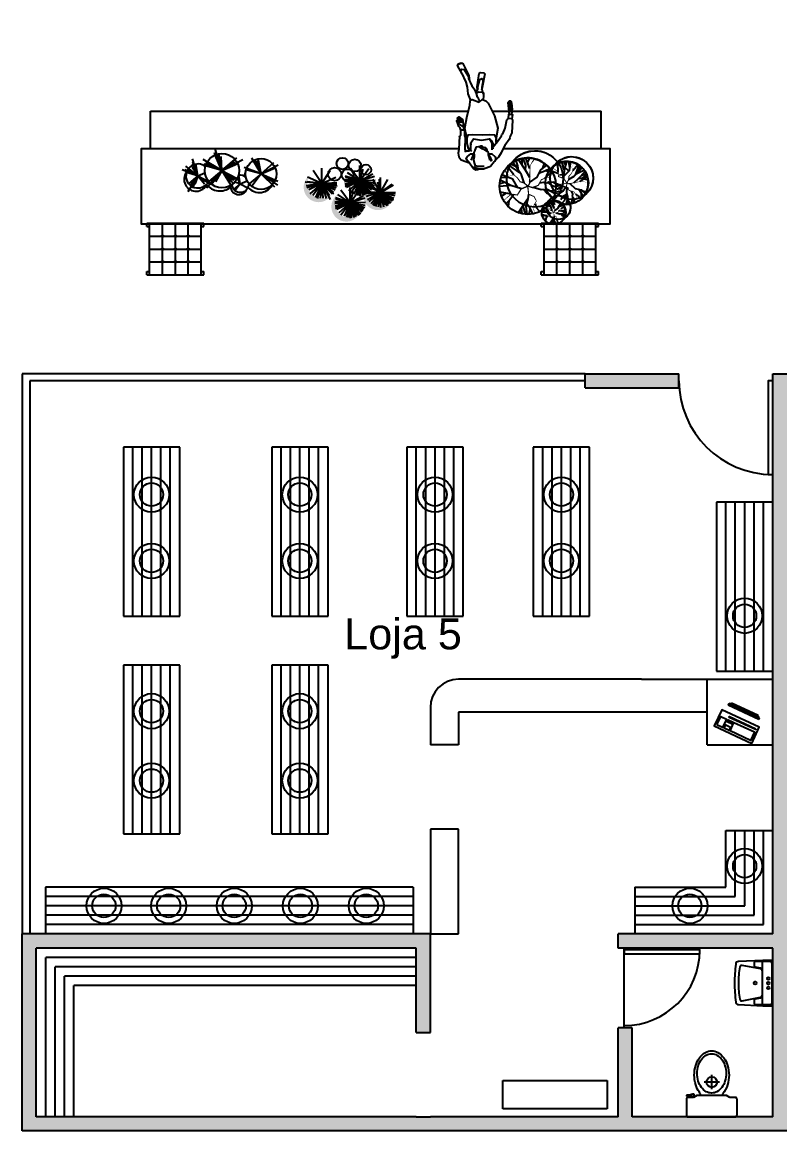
# Model space of a CAD drawing. Header units: inches. Extents: x 20.1 to 52.2, y 9.4 to 34.5.
# Drawn here: x 20.09 to 28.16, y 9.43 to 21.26 of the extents above; entities that cross this region are included whole.
import ezdxf

# ---------------------------------------------------------------- set-up
doc = ezdxf.new("R2010")
doc.units = ezdxf.units.IN
doc.header["$MEASUREMENT"] = 0
for name, color, linetype in [('ARQ-Banho Cozinha Serviço', 4, 'Continuous'), ('ARQ-Humaniza', 11, 'Continuous'), ('ARQ-Linha-fina', 1, 'Continuous'), ('ARQ-Móveis e Eletro', 16, 'Continuous'), ('ARQ-Vegetação', 84, 'Continuous'), ('Esquadrias', 12, 'Continuous'), ('Hach-parede', 161, 'Continuous'), ('Mobiliario', 44, 'Continuous'), ('Parede', 5, 'Continuous'), ('Texto', 142, 'Continuous'), ('Vitrine', 132, 'Continuous')]:
    doc.layers.add(name, color=color, linetype=linetype)
doc.styles.add('arial', font='arial.ttf')
doc.styles.add('ATTR', font='romans.shx', dxfattribs={"width": 0.8, "height": 0.7})

# ---------------------------------------------------------------- blocks, each defined once
blk = doc.blocks.new('gewrgrgr')
for p, q in [((0, 0.253), (0, -0.253)), ((0.189, 0.267), (0.018, 0.267)), ((0.207, 0.193), (0.207, 0.253)), ((0.22, 0.268, 0.62), (0.22, 0.188, 0.62)), ((0.231, 0.268, 0.62), (0.22, 0.268, 0.62)), ((0.231, 0.241, 0.62), (0.231, 0.268, 0.62)), ((0.241, 0.202, 0.62), (0.231, 0.241, 0.62)), ((0.228, 0.159), (0.207, 0.193)), ((0.22, 0.188, 0.62), (0.241, 0.188, 0.62)), ((0.228, -0.159), (0.228, 0.159)), ((0.241, 0.188, 0.62), (0.241, 0.202, 0.62)), ((0.228, 0.118, 0.32), (0.245, 0.118, 0.32)), ((0.37, -0.085), (0.37, 0.081)), ((0.228, -0.118, 0.32), (0.244, -0.118, 0.32)), ((0.448, 0), (0.296, 0)), ((0.207, -0.193), (0.228, -0.159)), ((0.207, -0.253), (0.207, -0.193)), ((0.189, -0.267), (0.018, -0.267))]:
    blk.add_line(p, q)
for points in [[(0.245, 0.118, -0.025691), (0.261, 0.131, -0.083213), (0.342, 0.17, -0.071868), (0.444, 0.185, -0.071868), (0.547, 0.17, -0.083213), (0.628, 0.131, -0.106686), (0.685, 0.067, -0.132415), (0.703, 0, -0.132415)], [(0.703, 0, -0.132415), (0.685, -0.067, -0.106686), (0.628, -0.131, -0.083213), (0.547, -0.17, -0.071868), (0.444, -0.185, -0.071868), (0.342, -0.17, -0.102933), (0.244, -0.118, -0.106686)]]:
    blk.add_lwpolyline(points, format="xyb")
blk.add_lwpolyline([(0.463, -0.155, -0.074259), (0.38, -0.142, -0.084949), (0.314, -0.109, -0.106298), (0.268, -0.057, -0.128632), (0.253, 0, -0.128632), (0.268, 0.057, -0.106298), (0.314, 0.109, -0.084949), (0.38, 0.142, -0.074259), (0.463, 0.155, -0.074259), (0.545, 0.142, -0.084949), (0.611, 0.109, -0.106298), (0.657, 0.057, -0.128632), (0.672, 0, -0.128632), (0.657, -0.057, -0.106298), (0.611, -0.109, -0.084949), (0.545, -0.142, -0.074259)], format="xyb", close=True)
blk.add_circle((0.37, -0.001), 0.0562)
for centre, start, end in [((0.013, 0.254), 69.6901, 184.0497), ((0.194, 0.254), 355.9503, 110.3099), ((0.013, -0.254), 175.9503, 290.3099), ((0.194, -0.254), 249.6901, 4.0497)]:
    blk.add_arc(centre, 0.0132, start, end)
blk = doc.blocks.new('erg')
blk.add_lwpolyline([(0.103, 0.242), (0.01, 0.242, 0.414214), (0, 0.232), (0, 0), (0, -0.232, 0.414214), (0.01, -0.242), (0.103, -0.242, 0.414214), (0.113, -0.232), (0.113, 0), (0.113, 0.232, 0.414214)], format="xyb", close=True)
for points in [[(0.107, -0.241), (0.367, -0.23, 0.374936), (0.396, -0.203, 0.011016), (0.41, 0, 0.011016), (0.396, 0.203, 0.374936), (0.367, 0.23), (0.107, 0.241)], [(0.125, 0.149), (0.124, 0.151, -0.401382), (0.133, 0.162), (0.19, 0.173, 0.362278), (0.198, 0.183), (0.198, 0.219, 0.414214), (0.188, 0.229), (0.028, 0.229, 0.414214), (0.008, 0.209), (0.008, -0.209, 0.414214), (0.028, -0.229), (0.188, -0.229, 0.414214), (0.198, -0.219), (0.198, -0.183, 0.362278), (0.19, -0.173), (0.133, -0.162, -0.401382), (0.124, -0.151), (0.125, -0.149)], [(0.113, -0.131, 0.361655), (0.13, -0.151), (0.328, -0.188, 0.413017), (0.351, -0.172, 0.047799), (0.367, 0, 0.047799), (0.351, 0.172, 0.413017), (0.328, 0.188), (0.13, 0.151, 0.361655), (0.113, 0.131)]]:
    blk.add_lwpolyline(points, format="xyb")
for centre, radius in [((0.048, 0.051), 0.0131), ((0.048, 0.001), 0.0131), ((0.188, 0), 0.0156), ((0.048, -0.049), 0.0131)]:
    blk.add_circle(centre, radius)
blk = doc.blocks.new('ADC_VEG_JDPLAN_4')
for p, q in [((-0.091, 0.011), (-0.162, 0.243)), ((-0.347, -0.046), (-0.405, 0.138)), ((-0.091, 0.011), (-0.291, 0.131)), ((-0.091, 0.011), (-0.17, 0.206)), ((-0.091, 0.011), (-0.164, 0.176)), ((-0.091, 0.011), (-0.125, 0.19)), ((-0.091, 0.011), (-0.098, 0.162)), ((-0.091, 0.011), (0.068, 0.147)), ((-0.091, 0.011), (0.132, 0.129)), ((0.325, -0.025), (0.228, 0.145)), ((0.325, -0.025), (0.259, 0.123)), ((0.325, -0.025), (0.294, 0.137)), ((-0.347, -0.046), (-0.517, 0.02)), ((-0.347, -0.046), (-0.486, 0.02)), ((-0.347, -0.046), (-0.475, 0.057)), ((-0.347, -0.046), (-0.446, 0.024)), ((-0.347, -0.046), (-0.44, 0.009)), ((-0.347, -0.046), (-0.405, 0.048)), ((-0.347, -0.046), (-0.403, 0.103)), ((-0.347, -0.046), (-0.399, 0.069)), ((-0.347, -0.046), (-0.371, 0.08)), ((-0.091, 0.011), (-0.284, 0.081)), ((-0.091, 0.011), (-0.266, 0.062)), ((-0.091, 0.011), (-0.256, -0.175)), ((-0.091, 0.011), (-0.249, 0.081)), ((-0.091, 0.011), (-0.232, -0.106)), ((-0.091, 0.011), (-0.199, -0.134)), ((-0.091, 0.011), (-0.159, -0.107)), ((-0.091, 0.011), (0.046, 0.105)), ((-0.091, 0.011), (0.077, 0.086)), ((-0.091, 0.011), (0.051, -0.077)), ((-0.091, 0.011), (0.031, -0.096)), ((-0.091, 0.011), (0.022, -0.116)), ((-0.091, 0.011), (-0.002, -0.105)), ((-0.091, 0.011), (0.016, -0.164)), ((-0.091, 0.011), (0.071, -0.073)), ((0.325, -0.025), (0.145, 0.044)), ((0.325, -0.025), (0.167, 0.021)), ((0.325, -0.025), (0.279, 0.114)), ((0.325, -0.025), (0.461, 0.096)), ((0.325, -0.025), (0.507, 0.074)), ((0.325, -0.025), (0.476, 0.042)), ((-0.347, -0.046), (-0.47, -0.01)), ((-0.347, -0.046), (-0.455, -0.215)), ((-0.347, -0.046), (-0.446, -0.127)), ((-0.347, -0.046), (-0.427, -0.129)), ((-0.347, -0.046), (-0.423, -0.147)), ((-0.347, -0.046), (-0.409, -0.177)), ((-0.347, -0.046), (-0.379, -0.134)), ((-0.347, -0.046), (-0.274, -0.013)), ((-0.347, -0.046), (-0.234, -0.104)), ((-0.347, -0.046), (-0.225, -0.125)), ((-0.347, -0.046), (-0.271, -0.105)), ((-0.347, -0.046), (-0.278, -0.129)), ((0.104, -0.129), (0.046, -0.112)), ((0.104, -0.129), (0.077, -0.066)), ((0.104, -0.129), (0.087, -0.039)), ((0.104, -0.129), (0.176, -0.097)), ((0.325, -0.025), (0.198, -0.13)), ((0.325, -0.025), (0.227, -0.155)), ((0.325, -0.025), (0.471, -0.1)), ((0.325, -0.025), (0.469, -0.162)), ((0.325, -0.025), (0.5, -0.144)), ((0.325, -0.025), (0.504, -0.103)), ((0.104, -0.129), (0.034, -0.187)), ((0.104, -0.129), (0.05, -0.201)), ((0.104, -0.129), (0.185, -0.171))]:
    blk.add_line(p, q)
for centre, radius in [((-0.091, 0.011), 0.183), ((0.325, -0.025), 0.165)]:
    blk.add_circle(centre, radius)
for centre, radius, start, end in [((-0.347, -0.046), 0.128, 52.091, 333.029), ((0.308, -0.063), 0.16, 156.2878, 174.7701), ((-0.368, -0.082), 0.127, 142.7917, 336.8385), ((0.104, -0.129), 0.0917, 50.0041, 101.3809), ((-0.115, -0.028), 0.178, 217.4653, 309.6559), ((0.09, -0.152), 0.092, 178.8446, 337.2843), ((0.104, -0.129), 0.0917, 187.2069, 359.9176), ((0.308, -0.063), 0.16, 220.8899, 336.0476)]:
    blk.add_arc(centre, radius, start, end)
at = {"style": 'ATTR', "width": 0.8, "flags": 9}
blk.add_attdef('ESTCODE', (-0.091, 0.011), '', height=0.00214, dxfattribs=at)
blk = doc.blocks.new('ADC_VEG_JDPLAN_3')
for points in [[(-0.167, -0.027, -0.843162), (-0.395, 0.19, 1.186011)], [(0.465, -0.112, -0.843162), (0.238, 0.105, 1.186011)], [(0.128, -0.234, -0.843162), (-0.1, -0.017, 1.186011)]]:
    blk.add_hatch(color=256).paths.add_polyline_path(points)
for p, q in [((-0.267, 0.101), (-0.357, 0.24)), ((-0.267, 0.101), (-0.267, 0.266)), ((-0.267, 0.101), (-0.178, 0.24)), ((0.138, 0.13), (0.041, 0.263)), ((0.138, 0.13), (0.138, 0.295)), ((0.138, 0.13), (0.234, 0.263)), ((0.138, 0.13), (0.176, 0.255)), ((-0.267, 0.101), (-0.421, 0.121)), ((-0.267, 0.101), (-0.418, 0.17)), ((-0.267, 0.101), (-0.117, 0.17)), ((0.138, 0.13), (-0.025, 0.141)), ((0.138, 0.13), (-0.025, 0.119)), ((0.138, 0.13), (-0.019, 0.094)), ((0.138, 0.13), (-0.018, 0.181)), ((0.138, 0.13), (-0.018, 0.08)), ((0.138, 0.13), (-0.017, 0.066)), ((0.138, 0.13), (-0.013, 0.166)), ((0.138, 0.13), (-0.002, 0.058)), ((0.138, 0.13), (0.008, 0.217)), ((0.138, 0.13), (0.018, 0.022)), ((0.138, 0.13), (0.041, -0.002)), ((0.138, 0.13), (0.074, -0.011)), ((0.138, 0.13), (0.1, -0.025)), ((0.138, 0.13), (0.117, -0.027)), ((0.138, 0.13), (0.279, 0.206)), ((0.138, 0.13), (0.294, 0.181)), ((0.138, 0.13), (0.302, 0.137)), ((0.138, 0.13), (0.234, -0.002)), ((0.138, 0.13), (0.215, -0.006)), ((0.138, 0.13), (0.245, 0.011)), ((0.138, 0.13), (0.25, 0.018)), ((0.138, 0.13), (0.265, 0.033)), ((0.138, 0.13), (0.3, 0.105)), ((0.138, 0.13), (0.294, 0.08)), ((0.138, 0.13), (0.276, 0.05)), ((0.138, 0.13), (0.283, 0.062)), ((0.138, 0.13), (0.138, -0.034)), ((0.138, 0.13), (0.194, -0.019)), ((0.138, 0.13), (0.173, -0.027)), ((0.138, 0.13), (0.146, -0.028)), ((0.359, 0.006), (0.279, 0.145)), ((0.359, 0.006), (0.349, 0.147)), ((0.359, 0.006), (0.359, 0.166)), ((0.359, 0.006), (0.439, 0.145)), ((-0.267, 0.101), (-0.442, 0.116)), ((-0.267, 0.101), (-0.431, 0.078)), ((-0.267, 0.101), (-0.425, 0.054)), ((-0.267, 0.101), (-0.403, 0.034)), ((-0.267, 0.101), (-0.392, -0.007)), ((-0.267, 0.101), (-0.361, -0.027)), ((-0.267, 0.101), (-0.333, -0.046)), ((-0.267, 0.101), (-0.314, -0.058)), ((-0.267, 0.101), (-0.285, -0.054)), ((-0.267, 0.101), (-0.105, 0.113)), ((-0.267, 0.101), (-0.142, -0.007)), ((-0.267, 0.101), (-0.14, 0.007)), ((-0.267, 0.101), (-0.154, -0.008)), ((-0.267, 0.101), (-0.124, 0.033)), ((-0.267, 0.101), (-0.104, 0.078)), ((-0.267, 0.101), (-0.106, 0.09)), ((-0.267, 0.101), (-0.114, 0.054)), ((-0.267, 0.101), (-0.188, -0.028)), ((-0.267, 0.101), (-0.177, -0.068)), ((-0.267, 0.101), (-0.221, -0.058)), ((-0.267, 0.101), (-0.256, -0.054)), ((0.035, -0.104), (-0.062, 0.029)), ((0.035, -0.104), (0.035, 0.06)), ((0.035, -0.104), (0.132, 0.029)), ((0.035, -0.104), (0.073, 0.02)), ((0.359, 0.006), (0.199, 0.006)), ((0.359, 0.006), (0.202, -0.007)), ((0.359, 0.006), (0.207, -0.036)), ((0.359, 0.006), (0.22, 0.086)), ((0.359, 0.006), (0.22, -0.074)), ((0.359, 0.006), (0.229, 0.071)), ((0.359, 0.006), (0.235, 0.103)), ((0.359, 0.006), (0.236, -0.092)), ((0.359, 0.006), (0.26, -0.116)), ((0.359, 0.006), (0.279, -0.133)), ((0.359, 0.006), (0.287, -0.136)), ((0.359, 0.006), (0.308, -0.143)), ((0.359, 0.006), (0.33, 0.116)), ((0.359, 0.006), (0.335, -0.148)), ((0.359, 0.006), (0.484, 0.093)), ((0.359, 0.006), (0.498, 0.086)), ((0.359, 0.006), (0.359, -0.154)), ((0.359, 0.006), (0.439, -0.133)), ((0.359, 0.006), (0.471, -0.105)), ((0.359, 0.006), (0.464, -0.109)), ((0.359, 0.006), (0.444, -0.114)), ((0.359, 0.006), (0.428, -0.135)), ((0.359, 0.006), (0.413, -0.129)), ((0.359, 0.006), (0.391, -0.148)), ((0.359, 0.006), (0.515, -0.006)), ((0.359, 0.006), (0.519, 0.006)), ((0.359, 0.006), (0.498, -0.074)), ((0.359, 0.006), (0.502, -0.056)), ((0.359, 0.006), (0.512, -0.028)), ((0.359, 0.006), (0.484, -0.087)), ((0.035, -0.104), (-0.128, -0.094)), ((0.035, -0.104), (-0.128, -0.116)), ((0.035, -0.104), (-0.122, -0.14)), ((0.035, -0.104), (-0.121, -0.053)), ((0.035, -0.104), (-0.121, -0.155)), ((0.035, -0.104), (-0.119, -0.169)), ((0.035, -0.104), (-0.116, -0.068)), ((0.035, -0.104), (-0.105, -0.176)), ((0.035, -0.104), (-0.095, -0.017)), ((0.035, -0.104), (-0.085, -0.212)), ((0.035, -0.104), (-0.062, -0.237)), ((0.035, -0.104), (-0.029, -0.245)), ((0.035, -0.104), (-0.003, -0.26)), ((0.035, -0.104), (0.014, -0.262)), ((0.035, -0.104), (0.176, -0.029)), ((0.035, -0.104), (0.191, -0.053)), ((0.035, -0.104), (0.199, -0.097)), ((0.035, -0.104), (0.035, -0.268)), ((0.035, -0.104), (0.112, -0.241)), ((0.035, -0.104), (0.092, -0.254)), ((0.035, -0.104), (0.07, -0.262)), ((0.035, -0.104), (0.043, -0.263)), ((0.035, -0.104), (0.147, -0.217)), ((0.035, -0.104), (0.162, -0.202)), ((0.035, -0.104), (0.173, -0.184)), ((0.035, -0.104), (0.197, -0.13)), ((0.035, -0.104), (0.191, -0.155)), ((0.035, -0.104), (0.18, -0.173)), ((0.035, -0.104), (0.142, -0.224)), ((0.035, -0.104), (0.132, -0.237))]:
    blk.add_line(p, q)
for centre, radius in [((-0.046, 0.314), 0.0621), ((0.086, 0.294), 0.0659), ((-0.129, 0.201), 0.0695), ((0.009, 0.192), 0.0633), ((0.205, 0.249), 0.0547)]:
    blk.add_circle(centre, radius)
blk = doc.blocks.new('ADC_VEG_JDPLAN_2')
for p, q in [((-0.287, 0.154), (-0.406, 0.233)), ((0.305, 0.131), (0.344, 0.233)), ((-0.079, 0.044), (-0.035, 0.054)), ((-0.035, 0.054), (0, 0.041)), ((0, 0.041), (0.022, 0.056)), ((0.011, 0.048), (0.043, 0.026)), ((0.022, 0.056), (0.094, 0.054)), ((0.043, 0.026), (0.097, 0.003)), ((0.061, 0.055), (0.097, 0.031)), ((-0.145, -0.002), (-0.062, -0.025)), ((-0.062, -0.025), (0.002, -0.023)), ((-0.037, -0.024), (-0.005, -0.06)), ((-0.005, -0.06), (0.029, -0.074)), ((0.002, -0.023), (0.087, -0.068)), ((0.028, -0.037), (0.093, -0.039)), ((0.029, -0.074), (0.065, -0.126)), ((0.177, -0.098), (0.157, -0.126)), ((0.207, -0.082), (0.177, -0.098)), ((0.193, -0.114), (0.189, -0.142)), ((0.215, -0.085), (0.193, -0.114)), ((0.222, -0.113), (0.203, -0.184)), ((0.213, -0.001), (0.21, -0.066)), ((0.21, -0.066), (0.222, -0.113)), ((0.259, -0.042), (0.273, -0.073)), ((0.277, -0.108), (0.265, -0.135)), ((0.273, -0.073), (0.269, -0.101)), ((0.269, -0.101), (0.284, -0.115)), ((0.284, -0.115), (0.295, -0.169)), ((-0.126, -0.173), (-0.115, -0.216)), ((-0.115, -0.216), (-0.085, -0.25)), ((0.038, -0.208), (-0.013, -0.174)), ((0.157, -0.126), (0.15, -0.135)), ((0.189, -0.142), (0.156, -0.177)), ((0.216, -0.135), (0.226, -0.184)), ((0.265, -0.135), (0.257, -0.18)), ((0.29, -0.144), (0.278, -0.174)), ((-0.085, -0.25), (-0.076, -0.262)), ((0.098, -0.274), (0.134, -0.284)), ((0.106, -0.347), (0.111, -0.366)), ((0.127, -0.254), (0.145, -0.25)), ((0.134, -0.284), (0.161, -0.283)), ((0.145, -0.25), (0.16, -0.256)), ((0.145, -0.284), (0.158, -0.299)), ((0.158, -0.299), (0.173, -0.305)), ((0.16, -0.256), (0.17, -0.249)), ((0.161, -0.283), (0.197, -0.302)), ((0.165, -0.253), (0.178, -0.262)), ((0.17, -0.249), (0.2, -0.25)), ((0.172, -0.289), (0.2, -0.29)), ((0.173, -0.305), (0.188, -0.327)), ((0.178, -0.262), (0.202, -0.272)), ((0.186, -0.25), (0.201, -0.26)), ((0.111, -0.366), (0.124, -0.38)), ((0.124, -0.38), (0.128, -0.385))]:
    blk.add_line(p, q)
for points in [[(0.036, 0.192, 0.401702), (-0.375, 0.258, -0.510446), (0.113, 0.269, -1.046755), (0.398, -0.089, 0.967158)], [(0.186, -0.33, 0.330191), (0.165, -0.179, 0.090569), (0.247, -0.181, -0.353291)]]:
    blk.add_lwpolyline(points, format="xyb", close=True)
for points in [[(-0.329, 0.215), (-0.39, 0.247)], [(-0.244, 0.046), (-0.271, 0.132), (-0.363, 0.265)], [(-0.302, 0.176), (-0.311, 0.227), (-0.326, 0.285)], [(-0.183, 0.104), (-0.229, 0.182), (-0.304, 0.294)], [(-0.264, 0.234), (-0.264, 0.305)], [(-0.229, 0.182), (-0.223, 0.234), (-0.252, 0.307)], [(-0.181, 0.198), (-0.226, 0.31)], [(-0.205, 0.258), (-0.181, 0.31)], [(-0.048, 0.196), (-0.024, 0.252)], [(0.12, 0.162), (0.116, 0.253)], [(0.18, 0.091), (0.188, 0.181), (0.159, 0.268)], [(0.201, 0.233), (0.181, 0.272)], [(0.183, 0.12), (0.241, 0.176), (0.256, 0.27)], [(0.188, 0.181), (0.211, 0.275)], [(0.246, 0.207), (0.233, 0.274)], [(0.276, 0.177), (0.33, 0.242)], [(-0.308, -0.006), (-0.363, 0.085), (-0.479, 0.131)], [(-0.354, 0.13), (-0.421, 0.218)], [(-0.185, 0.05), (-0.102, 0.106), (-0.065, 0.183), (-0.001, 0.233)], [(-0.079, 0.152), (-0.023, 0.174), (0.032, 0.198)], [(-0.022, 0.095), (0.019, 0.133), (0.061, 0.153)], [(-0.018, 0.176), (0.028, 0.167), (0.055, 0.164)], [(0.122, 0.14), (0.072, 0.164), (0.045, 0.18)], [(0.181, 0.13), (0.135, 0.126)], [(0.236, 0.166), (0.205, 0.198)], [(0.232, 0.081), (0.291, 0.116), (0.375, 0.207)], [(0.286, 0.046), (0.336, 0.093), (0.407, 0.167)], [(0.319, 0.146), (0.356, 0.162), (0.396, 0.182)], [(0.336, 0.093), (0.376, 0.097), (0.425, 0.131)], [(0.344, 0.173), (0.357, 0.223)], [(0.369, 0.128), (0.422, 0.14)], [(-0.271, -0.018), (-0.384, 0.017), (-0.504, 0.006)], [(-0.447, 0.049), (-0.503, 0.036)], [(-0.384, 0.017), (-0.497, 0.075)], [(-0.401, 0.1), (-0.49, 0.103)], [(0.231, -0.017), (0.165, 0.009), (0.096, 0.037)], [(0.15, 0.024), (0.112, 0.022), (0.097, 0.022)], [(0.142, 0.018), (0.101, 0.005)], [(0.165, 0.009), (0.105, -0.024)], [(0.245, 0.038), (0.3, -0.014), (0.364, -0.029), (0.412, -0.068)], [(0.356, 0.059), (0.432, 0.112)], [(0.396, 0.088), (0.439, 0.078)], [(-0.379, -0.075), (-0.497, -0.054)], [(-0.435, -0.065), (-0.485, -0.095)], [(-0.351, -0.079), (-0.396, -0.135), (-0.437, -0.179)], [(-0.195, -0.076), (-0.202, -0.126), (-0.223, -0.205), (-0.213, -0.29)], [(0.156, -0.052), (0.109, -0.053)], [(0.193, -0.016), (0.174, -0.039), (0.118, -0.08)], [(0.306, -0.075), (0.34, -0.099), (0.363, -0.128)], [(0.339, -0.023), (0.364, -0.061), (0.391, -0.098)], [(0.367, -0.065), (0.367, -0.101), (0.37, -0.121)], [(0.376, -0.039), (0.422, -0.048)], [(-0.405, -0.145), (-0.414, -0.205)], [(-0.202, -0.124), (-0.255, -0.2), (-0.31, -0.281)], [(-0.274, -0.228), (-0.268, -0.283)], [(-0.255, -0.2), (-0.23, -0.287)], [(-0.215, -0.173), (-0.191, -0.204), (-0.155, -0.286)], [(-0.18, -0.229), (-0.192, -0.29)], [(-0.011, -0.231), (-0.049, -0.229)], [(0.029, -0.276), (0.005, -0.237), (-0.044, -0.217)], [(0.009, -0.218), (-0.02, -0.18)], [(0.02, -0.181), (-0.006, -0.168)], [(0.056, -0.254), (0.044, -0.217), (0.005, -0.16)], [(0.031, -0.198), (0.027, -0.176), (0.021, -0.152)], [(0.082, -0.229), (0.062, -0.196), (0.031, -0.148)], [(0.047, -0.173), (0.047, -0.143)], [(0.062, -0.196), (0.065, -0.173), (0.053, -0.142)], [(0.083, -0.189), (0.064, -0.141)], [(0.073, -0.163), (0.083, -0.141)], [(0.081, -0.252), (0.116, -0.228), (0.133, -0.195), (0.16, -0.174)], [(0.126, -0.208), (0.15, -0.199), (0.174, -0.189)], [(0.14, -0.19), (0.15, -0.166)], [(0.151, -0.233), (0.168, -0.217), (0.186, -0.208)], [(-0.031, -0.252), (-0.055, -0.258)], [(0.045, -0.281), (-0.004, -0.266), (-0.055, -0.271)], [(-0.004, -0.266), (-0.052, -0.241)], [(-0.002, -0.305), (-0.052, -0.296)], [(-0.026, -0.301), (-0.047, -0.314)], [(0.01, -0.307), (-0.009, -0.331), (-0.026, -0.35)], [(-0.013, -0.335), (-0.016, -0.361)], [(0.074, -0.326), (0.051, -0.359), (0.028, -0.393)], [(0.077, -0.306), (0.074, -0.327), (0.065, -0.361), (0.069, -0.397)], [(0.069, -0.347), (0.079, -0.36), (0.094, -0.396)], [(0.043, -0.37), (0.046, -0.394)], [(0.051, -0.359), (0.062, -0.396)], [(0.083, -0.371), (0.078, -0.397)]]:
    blk.add_lwpolyline(points)
for points in [[(-0.204, 0.01, 0.0146, 0.0146, 0.048872), (-0.188, 0.032, 0.0146, 0.0146, 0.127482), (-0.185, 0.042, 0.0146, 0.0126, 0.001579), (-0.184, 0.067, 0.0126, 0.00971, -0.001112), (-0.183, 0.101, 0.00971, 0.00872, -0.000734), (-0.182, 0.144, 0.00872, 0.00728, -0.000503), (-0.18, 0.206, 0.00728, 0.00479, -0.114652), (-0.171, 0.242, 0.00479, 0.0146, -0.058689), (-0.129, 0.302, 0.0146, 0.0146, 0)], [(0.213, 0.045, 0.0111, 0.0111, 0), (0.232, 0.081, 0.0111, 0.00925, 0), (0.233, 0.114, 0.00925, 0.0074, 0), (0.261, 0.144, 0.0074, 0.00555, 0), (0.277, 0.175, 0.00555, 0.00185, 0), (0.264, 0.215, 0.00185, 0, 0), (0.296, 0.259, 0, 0, 0)], [(-0.204, 0.01, 0.0146, 0.0146, 0), (-0.244, 0.046, 0.0146, 0.0121, 0), (-0.285, 0.057, 0.0121, 0.00971, 0), (-0.316, 0.101, 0.00971, 0.00728, 0), (-0.352, 0.13, 0.00728, 0.00243, 0), (-0.407, 0.125, 0.00243, 0.0146, 0), (-0.453, 0.179, 0.0146, 0.0146, 0)], [(0.213, 0.045, 0.0111, 0.0111, 0), (0.178, 0.093, 0.0111, 0.00925, 0), (0.124, 0.112, 0.00925, 0.0074, 0), (0.12, 0.162, 0.0074, 0.00555, 0), (0.087, 0.188, 0.00555, 0.00185, 0), (0.053, 0.21, 0.00185, 0.00185, 0)], [(-0.204, 0.01, 0.0146, 0.0146, 0), (-0.275, -0.02, 0.0146, 0.0121, 0), (-0.315, -0.084, 0.0121, 0.00971, 0), (-0.379, -0.075, 0.00971, 0.00728, 0), (-0.423, -0.109, 0.00728, 0.00243, 0), (-0.46, -0.146, 0.00243, 0.00243, 0)], [(-0.204, 0.01, 0.0146, 0.0146, 0), (-0.152, -0.005, 0.0146, 0.0121, 0), (-0.092, 0.019, 0.0121, 0.00971, 0), (-0.059, 0.079, 0.00971, 0.00728, 0), (0.005, 0.107, 0.00728, 0, 0), (0.054, 0.094, 0, 0, 0), (0.081, 0.107, 0, 0, 0)], [(-0.204, 0.01, 0.0121, 0.0121, 0), (-0.195, -0.076, 0.0121, 0.00971, 0), (-0.136, -0.101, 0.00971, 0.00728, 0), (-0.112, -0.149, 0.00728, 0.00728, 0), (-0.139, -0.194, 0.00728, 0, 0), (-0.143, -0.236, 0.00728, 0, 0), (-0.123, -0.279, 0.00728, 0, 0)], [(0.213, 0.045, 0.00925, 0.00925, 0), (0.15, 0.024, 0.00925, 0.0074, 0), (0.141, -0.024, 0.0074, 0.00555, 0), (0.109, -0.05, 0.00555, 0.00555, 0), (0.092, -0.044, 0.00555, 0.00555, 0)], [(0.213, 0.045, 0.0111, 0.0111, 0), (0.209, 0.004, 0.0111, 0.00925, 0), (0.238, -0.036, 0.00925, 0.0074, 0), (0.288, -0.051, 0.0074, 0.00555, 0), (0.32, -0.094, 0.00555, 0, 0), (0.318, -0.132, 0, 0, 0), (0.332, -0.15, 0, 0, 0)], [(0.213, 0.045, 0.0111, 0.0111, 0.048872), (0.231, 0.037, 0.0111, 0.0111, 0.127482), (0.239, 0.037, 0.0111, 0.00957, 0.001579), (0.258, 0.04, 0.00957, 0.0074, -0.001112), (0.283, 0.045, 0.0074, 0.00665, -0.000734), (0.315, 0.052, 0.00665, 0.00555, -0.000503), (0.362, 0.061, 0.00555, 0.00365, -0.114652), (0.39, 0.059, 0.00365, 0, -0.058689), (0.442, 0.039, 0, 0, 0)], [(0.073, -0.269, 0.00622, 0.00622, 0), (0.056, -0.254, 0.00622, 0.00518, 0), (0.038, -0.249, 0.00518, 0.00414, 0), (0.025, -0.23, 0.00414, 0.00311, 0), (0.01, -0.218, 0.00311, 0.00104, 0), (-0.013, -0.22, 0.00104, 0.00622, 0), (-0.033, -0.197, 0.00622, 0.00622, 0)], [(0.073, -0.269, 0.00622, 0.00622, 0.048872), (0.08, -0.26, 0.00622, 0.00622, 0.127482), (0.081, -0.255, 0.00622, 0.00536, 0.001579), (0.082, -0.245, 0.00536, 0.00414, -0.001112), (0.082, -0.23, 0.00414, 0.00372, -0.000734), (0.082, -0.212, 0.00372, 0.00311, -0.000503), (0.083, -0.186, 0.00311, 0.00204, -0.114652), (0.087, -0.17, 0.00204, 0.00622, -0.058689), (0.105, -0.144, 0.00622, 0.00622, 0)], [(0.073, -0.269, 0.00622, 0.00622, 0), (0.095, -0.276, 0.00622, 0.00518, 0), (0.121, -0.265, 0.00518, 0.00414, 0), (0.135, -0.239, 0.00414, 0.00311, 0), (0.162, -0.227, 0.00311, 0, 0), (0.183, -0.233, 0, 0, 0), (0.195, -0.228, 0, 0, 0)], [(0.073, -0.269, 0.00622, 0.00622, 0), (0.043, -0.282, 0.00622, 0.00518, 0), (0.026, -0.309, 0.00518, 0.00414, 0), (-0.002, -0.305, 0.00414, 0.00311, 0), (-0.02, -0.32, 0.00311, 0.00104, 0), (-0.036, -0.336, 0.00104, 0.00104, 0)], [(0.073, -0.269, 0.00518, 0.00518, 0), (0.077, -0.306, 0.00518, 0.00414, 0), (0.102, -0.316, 0.00414, 0.00311, 0), (0.112, -0.337, 0.00311, 0.00311, 0), (0.101, -0.356, 0.00311, 0, 0), (0.099, -0.374, 0.00311, 0, 0), (0.108, -0.392, 0.00311, 0, 0)]]:
    blk.add_lwpolyline(points, format="xyseb")
for centre, radius in [((-0.127, 0.087), 0.301), ((-0.204, 0.01), 0.301), ((0.213, 0.045), 0.229), ((0.264, 0.096), 0.229), ((0.124, -0.218), 0.128), ((0.073, -0.269), 0.128)]:
    blk.add_circle(centre, radius)
blk = doc.blocks.new('ADC_CADEIRA_17-P')
for p, q in [((-0.275, -0.275), (-0.275, 0.275)), ((-0.275, 0.275), (0.275, 0.275)), ((-0.1375, 0.1475), (-0.1375, 0.275)), ((0, 0.1475), (0, 0.275)), ((0.1375, 0.1475), (0.1375, 0.275)), ((0.275, -0.275), (0.275, 0.275)), ((-0.275, 0.1375), (-0.1475, 0.1375)), ((-0.1375, 0.01), (-0.1375, 0.1275)), ((-0.1275, 0.1375), (-0.01, 0.1375)), ((0, 0.01), (0, 0.1275)), ((0.01, 0.1375), (0.1275, 0.1375)), ((0.1375, 0.01), (0.1375, 0.1275)), ((0.1475, 0.1375), (0.275, 0.1375)), ((-0.275, 0), (-0.1475, 0)), ((-0.1275, 0), (-0.01, 0)), ((0.01, 0), (0.1275, 0)), ((0.1475, 0), (0.275, 0)), ((-0.1375, -0.1275), (-0.1375, -0.01)), ((0, -0.1275), (0, -0.01)), ((0.1375, -0.1275), (0.1375, -0.01)), ((-0.275, -0.1375), (-0.1475, -0.1375)), ((-0.1375, -0.275), (-0.1375, -0.1475)), ((-0.1275, -0.1375), (-0.01, -0.1375)), ((0, -0.275), (0, -0.1475)), ((0.01, -0.1375), (0.1275, -0.1375)), ((0.1375, -0.275), (0.1375, -0.1475)), ((0.1475, -0.1375), (0.275, -0.1375)), ((-0.275, -0.275), (0.275, -0.275))]:
    blk.add_line(p, q)
for centre in [(-0.1375, 0.1375), (0, 0.1375), (0.1375, 0.1375), (-0.1375, 0), (0, 0), (0.1375, 0), (-0.1375, -0.1375), (0, -0.1375), (0.1375, -0.1375)]:
    blk.add_circle(centre, 0.01)
at = {"layer": 'ARQ-Linha-fina'}
for p, q in [((-0.305, 0.24), (-0.305, 0.275)), ((-0.305, 0.275), (-0.275, 0.275)), ((-0.305, 0.24), (-0.275, 0.24)), ((0.275, 0.275), (0.305, 0.275)), ((0.275, 0.24), (0.305, 0.24)), ((0.305, 0.24), (0.305, 0.275)), ((-0.305, -0.275), (-0.305, -0.24)), ((-0.305, -0.24), (-0.275, -0.24)), ((-0.305, -0.275), (-0.275, -0.275)), ((0.275, -0.24), (0.305, -0.24)), ((0.275, -0.275), (0.305, -0.275)), ((0.305, -0.275), (0.305, -0.24))]:
    blk.add_line(p, q, dxfattribs=at)
blk = doc.blocks.new('ADC_HUM_14-P')
for p, q in [((-0.224, 0.423), (-0.29, 0.544)), ((0.29, 0.078), (0.29, 0.048)), ((-0.273, -0.082), (-0.227, -0.112)), ((0.29, -0.025), (0.253, -0.019)), ((-0.146, -0.291), (-0.16, -0.36)), ((0.076, -0.291), (0.088, -0.344)), ((0.122, -0.273), (0.118, -0.286))]:
    blk.add_line(p, q)
blk.add_lwpolyline([(-0.284, 0.559), (-0.29, 0.545), (-0.29, 0.544), (-0.284, 0.559), (-0.284, 0.559), (-0.25, 0.571), (-0.233, 0.567), (-0.233, 0.568), (-0.25, 0.571)], close=True)
for points in [[(-0.148, 0.173), (-0.163, 0.208), (-0.177, 0.242), (-0.183, 0.313), (-0.199, 0.369), (-0.217, 0.413), (-0.253, 0.485), (-0.244, 0.507), (-0.22, 0.502), (-0.17, 0.42)], [(-0.233, 0.567), (-0.17, 0.438), (-0.17, 0.42), (-0.172, 0.404), (-0.156, 0.366), (-0.136, 0.329), (-0.103, 0.282), (-0.086, 0.253)], [(-0.17, 0.438), (-0.162, 0.383), (-0.162, 0.38)], [(-0.075, 0.283), (-0.081, 0.319), (-0.059, 0.46)], [(-0.073, 0.29), (-0.076, 0.302), (-0.052, 0.396), (-0.032, 0.407), (-0.018, 0.388), (-0.031, 0.31), (-0.032, 0.297), (-0.026, 0.273), (-0.012, 0.254), (-0.012, 0.237)], [(-0.059, 0.461), (-0.045, 0.47), (-0.008, 0.468), (-0.008, 0.468)], [(0.001, 0.455), (-0.008, 0.468), (0.001, 0.455), (0.001, 0.455), (-0.026, 0.309), (-0.029, 0.292), (-0.031, 0.29), (-0.029, 0.292)], [(-0.05, 0.163), (-0.066, 0.192), (-0.078, 0.209), (-0.089, 0.247), (-0.103, 0.282)], [(-0.092, 0.263), (-0.091, 0.269), (-0.075, 0.283), (-0.068, 0.304)], [(-0.088, 0.252), (-0.066, 0.266), (-0.025, 0.261), (-0.012, 0.237), (-0.012, 0.223), (-0.016, 0.178)], [(-0.192, -0.226), (-0.21, -0.122), (-0.186, 0.008), (-0.16, 0.118), (-0.156, 0.169), (-0.132, 0.182), (-0.059, 0.155)], [(-0.059, 0.155), (-0.026, 0.182), (0.013, 0.168), (0.038, 0.143), (0.103, 0.008), (0.139, -0.122), (0.122, -0.226), (0.122, -0.273), (0.126, -0.199)], [(0.261, 0.052), (0.257, 0.088), (0.25, 0.149), (0.253, 0.152), (0.258, 0.152)], [(0.264, 0.104), (0.258, 0.161), (0.264, 0.161), (0.266, 0.161)], [(0.271, 0.102), (0.264, 0.169), (0.27, 0.169), (0.274, 0.169), (0.276, 0.161)], [(0.28, 0.099), (0.28, 0.099), (0.273, 0.161), (0.278, 0.161), (0.283, 0.161), (0.288, 0.116)], [(0.09, -0.321), (0.136, -0.264), (0.18, -0.206), (0.183, -0.191), (0.192, -0.184), (0.22, -0.124), (0.237, -0.033), (0.253, -0.019), (0.258, 0.026), (0.287, 0.024)], [(0.29, 0.079), (0.29, 0.048), (0.287, 0.038), (0.287, 0.024), (0.295, 0.023), (0.29, -0.025), (0.297, -0.038), (0.289, -0.173), (0.273, -0.207), (0.267, -0.226), (0.26, -0.243), (0.215, -0.309), (0.188, -0.361), (0.175, -0.388), (0.148, -0.434), (0.109, -0.471)], [(0.263, 0.026), (0.26, 0.041), (0.261, 0.052), (0.28, 0.074), (0.28, 0.098), (0.281, 0.116), (0.287, 0.118), (0.29, 0.111), (0.29, 0.079)], [(0.29, 0.104), (0.294, 0.082), (0.29, 0.058)], [(-0.253, -0.143), (-0.262, -0.12), (-0.277, -0.104), (-0.287, -0.075), (-0.297, -0.046), (-0.296, -0.04), (-0.291, -0.038), (-0.283, -0.056), (-0.276, -0.076)], [(-0.283, -0.055), (-0.29, -0.012), (-0.286, -0.009), (-0.28, -0.009), (-0.269, -0.066)], [(-0.274, -0.038), (-0.277, -0.008), (-0.274, -0.003), (-0.269, -0.003), (-0.256, -0.066)], [(-0.262, -0.035), (-0.264, -0.016), (-0.26, -0.013), (-0.254, -0.013), (-0.244, -0.067)], [(-0.247, -0.05), (-0.247, -0.026), (-0.244, -0.022), (-0.237, -0.026), (-0.23, -0.08), (-0.227, -0.112), (-0.226, -0.117), (-0.223, -0.14)], [(-0.16, -0.497), (-0.162, -0.497), (-0.252, -0.465), (-0.27, -0.443), (-0.277, -0.413), (-0.278, -0.385), (-0.273, -0.347), (-0.266, -0.207)], [(-0.267, -0.22), (-0.266, -0.207), (-0.254, -0.196), (-0.256, -0.142), (-0.216, -0.14), (-0.215, -0.2), (-0.207, -0.221), (-0.21, -0.348), (-0.203, -0.369)], [(-0.163, -0.362), (-0.173, -0.341), (-0.192, -0.273), (-0.196, -0.199)], [(0.122, -0.226), (0.109, -0.199), (0.055, -0.194), (-0.024, -0.199), (-0.126, -0.194), (-0.18, -0.199), (-0.192, -0.226), (-0.192, -0.273)], [(-0.146, -0.361), (-0.146, -0.317), (-0.146, -0.291), (-0.146, -0.28), (-0.12, -0.237), (-0.035, -0.25), (0.052, -0.237), (0.076, -0.28), (0.076, -0.291), (0.076, -0.317), (0.076, -0.355)], [(-0.118, -0.422), (-0.115, -0.404), (-0.115, -0.399), (-0.111, -0.388), (-0.108, -0.368), (-0.103, -0.357), (-0.089, -0.321), (-0.062, -0.318)], [(-0.032, -0.338), (-0.062, -0.318), (-0.022, -0.344)], [(-0.048, -0.324), (-0.052, -0.324), (-0.048, -0.324), (-0.041, -0.31), (-0.032, -0.31), (-0.022, -0.324), (0.009, -0.33), (0.016, -0.34), (0.022, -0.354), (0.023, -0.362)], [(0.063, -0.476), (0.075, -0.465), (0.065, -0.444), (0.052, -0.422), (0.045, -0.404), (0.039, -0.398), (0.039, -0.388), (0.035, -0.374), (0.028, -0.362), (0.015, -0.361), (-0.022, -0.344), (-0.032, -0.338), (0.022, -0.371)], [(0.058, -0.248), (0.07, -0.254), (0.082, -0.28), (0.097, -0.313)], [(-0.212, -0.374), (-0.2, -0.368), (-0.189, -0.366), (-0.168, -0.364), (-0.152, -0.357), (-0.139, -0.367)], [(-0.065, -0.559), (-0.073, -0.566), (-0.095, -0.572), (-0.119, -0.558), (-0.136, -0.533), (-0.173, -0.482), (-0.177, -0.479), (-0.199, -0.455), (-0.185, -0.429), (-0.182, -0.426), (-0.148, -0.398), (-0.115, -0.398)], [(-0.143, -0.465), (-0.133, -0.444), (-0.118, -0.407)], [(0.043, -0.398), (0.075, -0.398), (0.109, -0.426), (0.112, -0.429), (0.118, -0.454), (0.105, -0.479), (0.1, -0.482), (0.063, -0.533), (0.045, -0.539), (-0.011, -0.559), (-0.062, -0.559), (-0.118, -0.539)], [(-0.004, -0.532), (-0.069, -0.532), (-0.099, -0.525), (-0.106, -0.503), (-0.115, -0.464), (-0.113, -0.441), (-0.108, -0.428), (-0.108, -0.407), (-0.111, -0.398), (-0.111, -0.388)], [(0.039, -0.398), (0.038, -0.407), (0.045, -0.428), (0.049, -0.441), (0.052, -0.464)]]:
    blk.add_lwpolyline(points)

msp = doc.modelspace()

# ---------------------------------------------------------------- hatches: boundary and pattern name
at = {"layer": 'Hach-parede'}
h = msp.add_hatch(color=256, dxfattribs=at)
h.dxf.hatch_style = 1
h.paths.add_polyline_path([(26.089, 21.507), (27.089, 21.507), (27.089, 21.657), (26.089, 21.657)])
h.paths.add_polyline_path([(34.089, 21.507), (35.089, 21.507), (35.089, 21.657), (34.089, 21.657)])
h.paths.add_polyline_path([(42.089, 21.507), (43.089, 21.507), (43.089, 21.657), (42.089, 21.657)])
h.paths.add_polyline_path([(45.239, 21.507), (46.239, 21.507), (46.239, 21.657), (45.239, 21.657)])
h.paths.add_polyline_path([(46.239, 17.357), (46.239, 17.507), (45.239, 17.507), (45.239, 17.357)])
h.paths.add_polyline_path([(43.089, 17.357), (43.089, 17.507), (42.089, 17.507), (42.089, 17.357)])
h.paths.add_polyline_path([(35.089, 17.507), (34.089, 17.507), (34.089, 17.357), (35.089, 17.357)])
h.paths.add_polyline_path([(27.089, 17.507), (26.089, 17.507), (26.089, 17.357), (27.089, 17.357)])
h = msp.add_hatch(color=256, dxfattribs=at)
h.dxf.hatch_style = 1
h.paths.add_polyline_path([(24.439, 11.532), (20.089, 11.532), (20.089, 9.432), (52.239, 9.432), (52.239, 9.657), (52.239, 11.532), (47.889, 11.532), (47.889, 11.382), (47.889, 10.482), (48.039, 10.482), (48.039, 11.382), (52.089, 11.382), (52.089, 9.582), (45.889, 9.582), (45.889, 10.532), (45.739, 10.532), (45.739, 9.582), (44.239, 9.582), (44.239, 11.382), (45.739, 11.382), (45.889, 11.382), (45.889, 11.532), (44.239, 11.532), (44.239, 17.507), (44.089, 17.507), (44.089, 11.532), (42.439, 11.532), (42.439, 11.382), (42.589, 11.382), (44.089, 11.382), (44.089, 9.582), (42.589, 9.582), (42.589, 10.532), (42.439, 10.532), (42.439, 9.582), (36.239, 9.582), (36.239, 11.382), (40.289, 11.382), (40.289, 10.482), (40.439, 10.482), (40.439, 11.382), (40.439, 11.532), (36.239, 11.532), (36.239, 17.507), (36.089, 17.507), (36.089, 11.532), (31.889, 11.532), (31.889, 10.482), (32.039, 10.482), (32.039, 11.382), (36.089, 11.382), (36.089, 9.582), (32.039, 9.582), (31.889, 9.582), (29.889, 9.582), (29.889, 10.532), (29.739, 10.532), (29.739, 9.582), (28.239, 9.582), (28.239, 11.382), (29.739, 11.382), (29.889, 11.382), (29.889, 11.532), (28.239, 11.532), (28.239, 17.507), (28.089, 17.507), (28.089, 11.532), (26.439, 11.532), (26.439, 11.382), (26.589, 11.382), (28.089, 11.382), (28.089, 9.582), (26.589, 9.582), (26.589, 10.532), (26.439, 10.532), (26.439, 9.582), (24.439, 9.582), (24.289, 9.582), (20.239, 9.582), (20.239, 11.382), (24.289, 11.382), (24.289, 10.482), (24.439, 10.482), (24.439, 11.382)])

# ---------------------------------------------------------------- linework, layer by layer
msp.add_line((26.505, 10.532), (26.505, 11.382))
at = {"layer": 'Esquadrias', "ltscale": 0.009}
for points in [[(28.089, 17.432), (28.039, 17.432), (28.039, 16.432), (28.089, 16.432)], [(26.505, 11.361), (26.505, 11.321), (27.311, 11.321), (27.311, 11.361)]]:
    msp.add_lwpolyline(points, close=True, dxfattribs=at)
for centre, radius, start, end in [((28.089, 17.432), 1, 180, 270), ((28.039, 17.432), 1, 270, 272.866), ((26.505, 11.361), 0.806, 270, 0), ((26.505, 11.321), 0.806, 0, 2.866)]:
    msp.add_arc(centre, radius, start, end, dxfattribs=at)
at = {"layer": 'Mobiliario', "ltscale": 0.5}
for p, q in [((21.767, 16.722), (21.167, 16.722)), ((21.167, 16.722), (21.167, 14.922)), ((21.267, 14.922), (21.267, 16.722)), ((21.367, 14.922), (21.367, 16.722)), ((21.467, 14.922), (21.467, 16.722)), ((21.567, 14.922), (21.567, 16.722)), ((21.667, 14.922), (21.667, 16.722)), ((21.767, 14.922), (21.767, 16.722)), ((23.348, 16.722), (22.748, 16.722)), ((22.748, 16.722), (22.748, 14.922)), ((22.848, 14.922), (22.848, 16.722)), ((22.948, 14.922), (22.948, 16.722)), ((23.048, 14.922), (23.048, 16.722)), ((23.148, 14.922), (23.148, 16.722)), ((23.248, 14.922), (23.248, 16.722)), ((23.348, 14.922), (23.348, 16.722)), ((24.789, 16.722), (24.189, 16.722)), ((24.189, 16.722), (24.189, 14.922)), ((24.289, 14.922), (24.289, 16.722)), ((24.389, 14.922), (24.389, 16.722)), ((24.489, 14.922), (24.489, 16.722)), ((24.589, 14.922), (24.589, 16.722)), ((24.689, 14.922), (24.689, 16.722)), ((24.789, 14.922), (24.789, 16.722)), ((26.136, 16.722), (25.536, 16.722)), ((25.536, 16.722), (25.536, 14.922)), ((25.636, 14.922), (25.636, 16.722)), ((25.736, 14.922), (25.736, 16.722)), ((25.836, 14.922), (25.836, 16.722)), ((25.936, 14.922), (25.936, 16.722)), ((26.036, 14.922), (26.036, 16.722)), ((26.136, 14.922), (26.136, 16.722)), ((28.089, 16.136), (27.489, 16.136)), ((27.489, 16.136), (27.489, 14.336)), ((27.589, 14.336), (27.589, 16.136)), ((27.689, 14.336), (27.689, 16.136)), ((27.789, 14.336), (27.789, 16.136)), ((27.889, 14.336), (27.889, 16.136)), ((27.989, 14.336), (27.989, 16.136)), ((28.089, 14.336), (28.089, 16.136)), ((21.167, 14.922), (21.767, 14.922)), ((22.748, 14.922), (23.348, 14.922)), ((24.189, 14.922), (24.789, 14.922)), ((25.536, 14.922), (26.136, 14.922)), ((21.767, 14.399), (21.167, 14.399)), ((21.167, 14.399), (21.167, 12.599)), ((21.267, 12.599), (21.267, 14.399)), ((21.367, 12.599), (21.367, 14.399)), ((21.467, 12.599), (21.467, 14.399)), ((21.567, 12.599), (21.567, 14.399)), ((21.667, 12.599), (21.667, 14.399)), ((21.767, 12.599), (21.767, 14.399)), ((23.348, 14.399), (22.748, 14.399)), ((22.748, 14.399), (22.748, 12.599)), ((22.848, 12.599), (22.848, 14.399)), ((22.948, 12.599), (22.948, 14.399)), ((23.048, 12.599), (23.048, 14.399)), ((23.148, 12.599), (23.148, 14.399)), ((23.248, 12.599), (23.248, 14.399)), ((23.348, 12.599), (23.348, 14.399)), ((27.489, 14.336), (28.089, 14.336)), ((26.689, 14.248), (24.739, 14.248)), ((24.439, 13.948), (24.439, 13.548)), ((24.739, 13.898), (24.739, 13.548)), ((27.389, 13.898), (24.739, 13.898)), ((24.739, 13.548), (24.439, 13.548)), ((21.167, 12.599), (21.767, 12.599)), ((22.748, 12.599), (23.348, 12.599)), ((24.439, 12.648), (24.439, 11.532)), ((24.739, 12.648), (24.439, 12.648)), ((24.739, 11.532), (24.739, 12.648)), ((27.589, 12.032), (27.589, 12.634)), ((27.589, 12.634), (28.089, 12.634)), ((27.689, 11.932), (27.689, 12.634)), ((27.789, 11.832), (27.789, 12.634)), ((27.889, 11.732), (27.889, 12.634)), ((27.989, 11.632), (27.989, 12.634)), ((24.257, 12.032), (20.337, 12.032)), ((20.337, 12.032), (20.337, 11.532)), ((24.257, 12.032), (24.257, 11.532)), ((26.618, 12.032), (27.589, 12.032)), ((26.618, 12.032), (26.618, 11.532)), ((24.257, 11.932), (20.337, 11.932)), ((24.257, 11.832), (20.337, 11.832)), ((26.618, 11.932), (27.689, 11.932)), ((26.618, 11.832), (27.789, 11.832)), ((24.257, 11.732), (20.337, 11.732)), ((26.618, 11.732), (27.889, 11.732)), ((24.257, 11.632), (20.337, 11.632)), ((26.618, 11.632), (27.989, 11.632)), ((24.439, 11.532), (24.739, 11.532)), ((24.289, 11.282), (20.339, 11.282)), ((20.339, 9.582), (20.339, 11.282)), ((24.289, 11.182), (20.439, 11.182)), ((20.439, 9.582), (20.439, 11.182)), ((24.289, 11.082), (20.539, 11.082)), ((20.539, 9.582), (20.539, 11.082)), ((24.289, 10.982), (20.639, 10.982)), ((20.639, 9.582), (20.639, 10.982)), ((25.21, 9.968), (26.325, 9.968)), ((25.21, 9.668), (25.21, 9.968)), ((26.325, 9.968), (26.325, 9.668)), ((26.325, 9.668), (25.21, 9.668))]:
    msp.add_line(p, q, dxfattribs=at)
at = {"layer": 'Mobiliario'}
for p, q in [((26.689, 14.248), (28.089, 14.248)), ((27.389, 13.548), (27.389, 14.248)), ((27.94, 13.82), (27.612, 13.973)), ((27.948, 13.836), (27.619, 13.989)), ((27.933, 13.863), (27.649, 13.995)), ((27.389, 13.548), (28.089, 13.548))]:
    msp.add_line(p, q, dxfattribs=at)
for points in [[(27.619, 13.989), (27.612, 13.973)], [(27.634, 13.983), (27.641, 13.987), (27.65, 13.996)], [(27.933, 13.843), (27.932, 13.852), (27.933, 13.863)], [(27.94, 13.82), (27.948, 13.836)]]:
    msp.add_lwpolyline(points, dxfattribs=at)
for points in [[(27.864, 13.564), (27.944, 13.736), (27.545, 13.922), (27.465, 13.75)], [(27.493, 13.761), (27.535, 13.852), (27.596, 13.824), (27.553, 13.733)], [(27.909, 13.72), (27.905, 13.711), (27.625, 13.842), (27.629, 13.851)], [(27.638, 13.737), (27.622, 13.703), (27.571, 13.726), (27.587, 13.761)], [(27.665, 13.792), (27.655, 13.771), (27.603, 13.795), (27.613, 13.816)], [(27.633, 13.697), (27.675, 13.787), (27.893, 13.686), (27.851, 13.595)]]:
    msp.add_lwpolyline(points, close=True, dxfattribs=at)
at = {"layer": 'Mobiliario', "ltscale": 0.5}
for centre in [(21.467, 16.218), (23.048, 16.218), (24.489, 16.218), (25.836, 16.218), (21.467, 15.511), (23.048, 15.511), (24.489, 15.511), (25.836, 15.511), (27.789, 14.925), (21.467, 13.908), (23.048, 13.908), (21.467, 13.167), (23.048, 13.167), (27.789, 12.256), (20.96, 11.832), (21.65, 11.832), (22.349, 11.832), (23.054, 11.832), (23.756, 11.832), (27.205, 11.832)]:
    msp.add_circle(centre, 0.187, dxfattribs=at)
at = {"layer": 'Mobiliario', "ltscale": 0.1}
for centre in [(21.467, 16.218), (23.048, 16.218), (24.489, 16.218), (25.836, 16.218), (21.467, 15.511), (23.048, 15.511), (24.489, 15.511), (25.836, 15.511), (27.789, 14.925), (21.467, 13.908), (23.048, 13.908), (21.467, 13.167), (23.048, 13.167), (27.789, 12.256), (20.96, 11.832), (21.65, 11.832), (22.349, 11.832), (23.054, 11.832), (23.756, 11.832), (27.205, 11.832)]:
    msp.add_circle(centre, 0.124, dxfattribs=at)
at = {"layer": 'Mobiliario'}
msp.add_arc((24.739, 13.948), 0.3, 90, 180, dxfattribs=at)
at = {"layer": 'Parede'}
for p, q in [((26.089, 17.507), (27.089, 17.507)), ((26.089, 17.357), (26.089, 17.507)), ((27.089, 17.357), (27.089, 17.507)), ((28.089, 17.507), (28.239, 17.507)), ((28.089, 11.532), (28.089, 17.507)), ((26.089, 17.357), (27.089, 17.357)), ((20.089, 9.432), (20.089, 11.532)), ((24.439, 11.532), (20.089, 11.532)), ((24.439, 11.382), (24.439, 11.532)), ((28.089, 11.532), (26.439, 11.532)), ((26.439, 11.382), (26.439, 11.532)), ((20.239, 9.582), (20.239, 11.382)), ((24.289, 11.382), (20.239, 11.382)), ((24.289, 10.482), (24.289, 11.382)), ((24.439, 10.482), (24.439, 11.382)), ((26.589, 11.382), (26.439, 11.382)), ((28.089, 11.382), (26.589, 11.382)), ((28.089, 9.582), (28.089, 11.382)), ((26.439, 9.582), (26.439, 10.532)), ((26.589, 10.532), (26.439, 10.532)), ((26.589, 9.582), (26.589, 10.532)), ((24.289, 10.482), (24.439, 10.482)), ((24.289, 9.582), (20.239, 9.582)), ((24.289, 9.582), (24.439, 9.582)), ((26.439, 9.582), (24.439, 9.582)), ((28.089, 9.582), (26.589, 9.582)), ((52.239, 9.432), (20.089, 9.432))]:
    msp.add_line(p, q, dxfattribs=at)
msp.add_lwpolyline([(24.746, 19.907), (21.357, 19.907), (21.357, 19.107), (26.357, 19.107), (26.357, 19.907), (25.217, 19.907)], dxfattribs=at)
at = {"layer": 'Texto'}
for points in [[(21.457, 20.307), (24.844, 20.307)], [(21.457, 19.907), (21.457, 20.307)], [(25.097, 20.307), (26.258, 20.307)], [(26.258, 19.907), (26.258, 20.307)]]:
    msp.add_lwpolyline(points, dxfattribs=at)
at = {"layer": 'Vitrine'}
for p, q in [((26.089, 17.507), (20.089, 17.507)), ((20.089, 17.507), (20.089, 11.532)), ((26.089, 17.432), (20.169, 17.432)), ((20.169, 17.432), (20.169, 11.532))]:
    msp.add_line(p, q, dxfattribs=at)

# ---------------------------------------------------------------- block references
at = {"layer": 'ARQ-Banho Cozinha Serviço', "ltscale": 0.005, "rotation": 180}
msp.add_blockref('erg', (28.089, 11.008), dxfattribs=at)
at = {"layer": 'ARQ-Banho Cozinha Serviço', "rotation": 89.99999999999999}
msp.add_blockref('gewrgrgr', (27.437, 9.582), dxfattribs=at)
at = {"layer": 'ARQ-Humaniza'}
msp.add_blockref('ADC_HUM_14-P', (25.018, 20.249), dxfattribs=at)
at = {"layer": 'ARQ-Móveis e Eletro'}
for p in [(21.721, 18.837), (25.926, 18.837)]:
    msp.add_blockref('ADC_CADEIRA_17-P', p, dxfattribs=at)
at = {"layer": 'ARQ-Vegetação'}
for name, p in [('ADC_VEG_JDPLAN_4', (22.309, 19.662)), ('ADC_VEG_JDPLAN_2', (25.681, 19.497)), ('ADC_VEG_JDPLAN_3', (23.548, 19.434))]:
    msp.add_blockref(name, p, dxfattribs=at)

# ---------------------------------------------------------------- texts
at = {"layer": 'Texto', "style": 'arial'}
msp.add_text('Loja 5', height=0.3294, dxfattribs=at).set_placement((23.521, 14.567))

doc.saveas('drawing.dxf')
